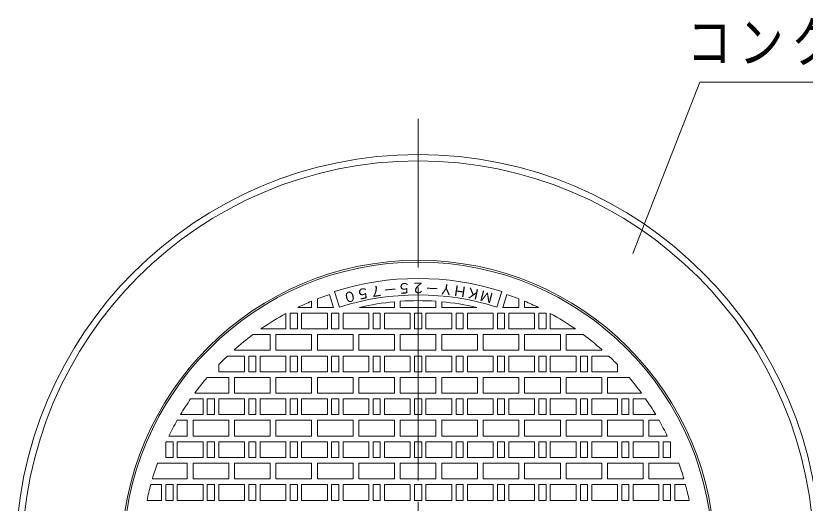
# Model space of a CAD drawing. Units: millimetres at full size, sheet at 1:30; details may follow other scales. Extents: x -5968 to 5968, y -4228 to 4228.
# Drawn here: x 2072 to 3176, y 1885 to 2568 of the extents above; entities that cross this region are included whole.
import ezdxf
from ezdxf.enums import TextEntityAlignment as Align

# ---------------------------------------------------------------- set-up
doc = ezdxf.new("R2010")
doc.units = ezdxf.units.MM
doc.header["$LTSCALE"] = 30
doc.linetypes.add('CHAIN2', pattern=[12, 9, -1, 1, -1])
doc.layers.add('0-A_蓋', color=4, linetype='Continuous', lineweight=9)
doc.styles.add('ＭＳ ゴシック', font='')
doc.styles.get('ＭＳ ゴシック').set_extended_font_data('MS Gothic')

msp = doc.modelspace()

# ---------------------------------------------------------------- linework, layer by layer
at = {"layer": '0-A_蓋', "color": 7}
for p, q in [((2935.46, 2234.78), (3029.13, 2474.82)), ((3029.13, 2474.82), (3766.82, 2474.82)), ((2516.41, 2159.38), (2510.71, 2177.46)), ((2524.63, 2159.92), (2517.72, 2181.85)), ((2745.05, 2159.92), (2751.97, 2181.85)), ((2753.27, 2159.38), (2758.97, 2177.46)), ((2485.84, 2159.38), (2485.84, 2168.09)), ((2493.84, 2159.38), (2493.84, 2171.32)), ((2601.84, 2167.36), (2601.84, 2159.38)), ((2609.84, 2159.38), (2609.84, 2168.01)), ((2659.84, 2159.38), (2659.84, 2168.01)), ((2667.84, 2167.36), (2667.84, 2159.38)), ((2775.84, 2159.38), (2775.84, 2171.32)), ((2783.84, 2159.38), (2783.84, 2168.09)), ((2466.45, 2159.38), (2485.84, 2159.38)), ((2493.84, 2159.38), (2516.41, 2159.38)), ((2552.86, 2159.38), (2601.84, 2159.38)), ((2609.84, 2159.38), (2659.84, 2159.38)), ((2667.84, 2159.38), (2716.83, 2159.38)), ((2753.27, 2159.38), (2775.84, 2159.38)), ((2783.84, 2159.38), (2803.23, 2159.38)), ((2449.84, 2150.87), (2449.84, 2129.38)), ((2513.84, 2129.38), (2513.84, 2151.38)), ((2629.84, 2129.38), (2629.84, 2151.38)), ((2629.84, 2151.38), (2639.84, 2151.38)), ((2639.84, 2129.38), (2639.84, 2151.38)), ((2745.84, 2151.38), (2745.84, 2129.38)), ((2755.84, 2151.38), (2745.84, 2151.38)), ((2755.84, 2129.38), (2755.84, 2151.38)), ((2403.68, 2121.38), (2427.84, 2121.38)), ((2449.84, 2129.38), (2414.85, 2129.38)), ((2427.84, 2121.38), (2427.84, 2099.38)), ((2435.84, 2121.38), (2485.84, 2121.38)), ((2435.84, 2099.38), (2435.84, 2121.38)), ((2485.84, 2099.38), (2485.84, 2121.38)), ((2493.84, 2121.38), (2543.84, 2121.38)), ((2493.84, 2099.38), (2493.84, 2121.38)), ((2523.84, 2129.38), (2513.84, 2129.38)), ((2543.84, 2121.38), (2543.84, 2099.38)), ((2551.84, 2121.38), (2601.84, 2121.38)), ((2551.84, 2099.38), (2551.84, 2121.38)), ((2601.84, 2121.38), (2601.84, 2099.38)), ((2609.84, 2121.38), (2659.84, 2121.38)), ((2609.84, 2099.38), (2609.84, 2121.38)), ((2639.84, 2129.38), (2629.84, 2129.38)), ((2659.84, 2099.38), (2659.84, 2121.38)), ((2717.84, 2121.38), (2667.84, 2121.38)), ((2667.84, 2121.38), (2667.84, 2099.38)), ((2717.84, 2099.38), (2717.84, 2121.38)), ((2775.84, 2121.38), (2725.84, 2121.38)), ((2725.84, 2121.38), (2725.84, 2099.38)), ((2745.84, 2129.38), (2755.84, 2129.38)), ((2775.84, 2099.38), (2775.84, 2121.38)), ((2783.84, 2121.38), (2833.84, 2121.38)), ((2783.84, 2099.38), (2783.84, 2121.38)), ((2833.84, 2099.38), (2833.84, 2121.38)), ((2841.84, 2121.38), (2841.84, 2099.38)), ((2866, 2121.38), (2841.84, 2121.38)), ((2377.84, 2099.38), (2377.84, 2100.39)), ((2377.84, 2099.38), (2427.84, 2099.38)), ((2435.84, 2099.38), (2485.84, 2099.38)), ((2493.84, 2099.38), (2543.84, 2099.38)), ((2551.84, 2099.38), (2601.84, 2099.38)), ((2609.84, 2099.38), (2659.84, 2099.38)), ((2667.84, 2099.38), (2717.84, 2099.38)), ((2725.84, 2099.38), (2775.84, 2099.38)), ((2783.84, 2099.38), (2833.84, 2099.38)), ((2841.84, 2099.38), (2891.84, 2099.38)), ((2891.84, 2099.38), (2891.84, 2100.39)), ((2368.02, 2091.38), (2391.84, 2091.38)), ((2629.84, 2069.38), (2629.84, 2091.38)), ((2629.84, 2091.38), (2639.84, 2091.38)), ((2639.84, 2069.38), (2639.84, 2091.38)), ((2901.67, 2091.38), (2877.84, 2091.38)), ((2355.84, 2069.38), (2355.84, 2079.3)), ((2913.84, 2069.38), (2913.84, 2079.3)), ((2639.84, 2069.38), (2629.84, 2069.38)), ((2339.62, 2061.38), (2369.84, 2061.38)), ((2369.84, 2061.38), (2369.84, 2039.38)), ((2377.84, 2061.38), (2427.84, 2061.38)), ((2377.84, 2039.38), (2377.84, 2061.38)), ((2427.84, 2061.38), (2427.84, 2039.38)), ((2435.84, 2061.38), (2485.84, 2061.38)), ((2435.84, 2039.38), (2435.84, 2061.38)), ((2485.84, 2039.38), (2485.84, 2061.38)), ((2493.84, 2061.38), (2543.84, 2061.38)), ((2493.84, 2039.38), (2493.84, 2061.38)), ((2543.84, 2061.38), (2543.84, 2039.38)), ((2551.84, 2061.38), (2601.84, 2061.38)), ((2551.84, 2039.38), (2551.84, 2061.38)), ((2601.84, 2061.38), (2601.84, 2039.38)), ((2609.84, 2061.38), (2659.84, 2061.38)), ((2609.84, 2039.38), (2609.84, 2061.38)), ((2659.84, 2039.38), (2659.84, 2061.38)), ((2717.84, 2061.38), (2667.84, 2061.38)), ((2667.84, 2061.38), (2667.84, 2039.38)), ((2717.84, 2039.38), (2717.84, 2061.38)), ((2775.84, 2061.38), (2725.84, 2061.38)), ((2725.84, 2061.38), (2725.84, 2039.38)), ((2775.84, 2039.38), (2775.84, 2061.38)), ((2783.84, 2061.38), (2833.84, 2061.38)), ((2783.84, 2039.38), (2783.84, 2061.38)), ((2833.84, 2039.38), (2833.84, 2061.38)), ((2891.84, 2061.38), (2841.84, 2061.38)), ((2841.84, 2061.38), (2841.84, 2039.38)), ((2891.84, 2039.38), (2891.84, 2061.38)), ((2899.84, 2061.38), (2899.84, 2039.38)), ((2930.06, 2061.38), (2899.84, 2061.38)), ((2322.25, 2039.38), (2369.84, 2039.38)), ((2377.84, 2039.38), (2427.84, 2039.38)), ((2435.84, 2039.38), (2485.84, 2039.38)), ((2493.84, 2039.38), (2543.84, 2039.38)), ((2551.84, 2039.38), (2601.84, 2039.38)), ((2609.84, 2039.38), (2659.84, 2039.38)), ((2667.84, 2039.38), (2717.84, 2039.38)), ((2725.84, 2039.38), (2775.84, 2039.38)), ((2783.84, 2039.38), (2833.84, 2039.38)), ((2841.84, 2039.38), (2891.84, 2039.38)), ((2899.84, 2039.38), (2947.44, 2039.38)), ((2316.54, 2031.38), (2333.84, 2031.38)), ((2333.84, 2031.38), (2333.84, 2009.38)), ((2339.84, 2031.38), (2349.84, 2031.38)), ((2339.84, 2009.38), (2339.84, 2031.38)), ((2349.84, 2031.38), (2349.84, 2009.38)), ((2629.84, 2009.38), (2629.84, 2031.38)), ((2629.84, 2031.38), (2639.84, 2031.38)), ((2639.84, 2009.38), (2639.84, 2031.38)), ((2935.84, 2031.38), (2935.84, 2009.38)), ((2953.14, 2031.38), (2935.84, 2031.38)), ((2297.68, 2001.38), (2311.84, 2001.38)), ((2302.34, 2009.38), (2333.84, 2009.38)), ((2311.84, 2001.38), (2311.84, 1979.38)), ((2319.84, 2001.38), (2369.84, 2001.38)), ((2319.84, 1979.38), (2319.84, 2001.38)), ((2349.84, 2009.38), (2339.84, 2009.38)), ((2369.84, 2001.38), (2369.84, 1979.38)), ((2377.84, 2001.38), (2427.84, 2001.38)), ((2377.84, 1979.38), (2377.84, 2001.38)), ((2427.84, 2001.38), (2427.84, 1979.38)), ((2435.84, 2001.38), (2485.84, 2001.38)), ((2435.84, 1979.38), (2435.84, 2001.38)), ((2485.84, 1979.38), (2485.84, 2001.38)), ((2493.84, 2001.38), (2543.84, 2001.38)), ((2493.84, 1979.38), (2493.84, 2001.38)), ((2543.84, 2001.38), (2543.84, 1979.38)), ((2551.84, 2001.38), (2601.84, 2001.38)), ((2551.84, 1979.38), (2551.84, 2001.38)), ((2601.84, 2001.38), (2601.84, 1979.38)), ((2609.84, 2001.38), (2659.84, 2001.38)), ((2609.84, 1979.38), (2609.84, 2001.38)), ((2639.84, 2009.38), (2629.84, 2009.38)), ((2659.84, 1979.38), (2659.84, 2001.38)), ((2717.84, 2001.38), (2667.84, 2001.38)), ((2667.84, 2001.38), (2667.84, 1979.38)), ((2717.84, 1979.38), (2717.84, 2001.38)), ((2775.84, 2001.38), (2725.84, 2001.38)), ((2725.84, 2001.38), (2725.84, 1979.38)), ((2775.84, 1979.38), (2775.84, 2001.38)), ((2783.84, 2001.38), (2833.84, 2001.38)), ((2783.84, 1979.38), (2783.84, 2001.38)), ((2833.84, 1979.38), (2833.84, 2001.38)), ((2891.84, 2001.38), (2841.84, 2001.38)), ((2841.84, 2001.38), (2841.84, 1979.38)), ((2891.84, 1979.38), (2891.84, 2001.38)), ((2967.34, 2009.38), (2935.84, 2009.38)), ((2949.84, 1979.38), (2949.84, 2001.38)), ((2957.84, 2001.38), (2957.84, 1979.38)), ((2972, 2001.38), (2957.84, 2001.38)), ((2286.14, 1979.38), (2311.84, 1979.38)), ((2319.84, 1979.38), (2369.84, 1979.38)), ((2377.84, 1979.38), (2427.84, 1979.38)), ((2435.84, 1979.38), (2485.84, 1979.38)), ((2493.84, 1979.38), (2543.84, 1979.38)), ((2551.84, 1979.38), (2601.84, 1979.38)), ((2609.84, 1979.38), (2659.84, 1979.38)), ((2667.84, 1979.38), (2717.84, 1979.38)), ((2725.84, 1979.38), (2775.84, 1979.38)), ((2783.84, 1979.38), (2833.84, 1979.38)), ((2841.84, 1979.38), (2891.84, 1979.38)), ((2899.84, 1979.38), (2949.84, 1979.38)), ((2957.84, 1979.38), (2983.55, 1979.38)), ((2281.84, 1949.38), (2281.84, 1970.22)), ((2282.37, 1971.38), (2291.84, 1971.38)), ((2339.84, 1971.38), (2349.84, 1971.38)), ((2339.84, 1949.38), (2339.84, 1971.38)), ((2349.84, 1971.38), (2349.84, 1949.38)), ((2629.84, 1949.38), (2629.84, 1971.38)), ((2629.84, 1971.38), (2639.84, 1971.38)), ((2639.84, 1949.38), (2639.84, 1971.38)), ((2987.31, 1971.38), (2977.84, 1971.38)), ((2987.84, 1949.38), (2987.84, 1970.22)), ((2297.84, 1949.38), (2333.84, 1949.38)), ((2349.84, 1949.38), (2339.84, 1949.38)), ((2639.84, 1949.38), (2629.84, 1949.38)), ((2971.84, 1949.38), (2935.84, 1949.38)), ((2270.16, 1941.38), (2311.84, 1941.38)), ((2311.84, 1941.38), (2311.84, 1919.38)), ((2319.84, 1941.38), (2369.84, 1941.38)), ((2319.84, 1919.38), (2319.84, 1941.38)), ((2369.84, 1941.38), (2369.84, 1919.38)), ((2377.84, 1941.38), (2427.84, 1941.38)), ((2377.84, 1919.38), (2377.84, 1941.38)), ((2427.84, 1941.38), (2427.84, 1919.38)), ((2435.84, 1941.38), (2485.84, 1941.38)), ((2435.84, 1919.38), (2435.84, 1941.38)), ((2485.84, 1919.38), (2485.84, 1941.38)), ((2493.84, 1941.38), (2543.84, 1941.38)), ((2493.84, 1919.38), (2493.84, 1941.38)), ((2543.84, 1941.38), (2543.84, 1919.38)), ((2551.84, 1941.38), (2601.84, 1941.38)), ((2551.84, 1919.38), (2551.84, 1941.38)), ((2601.84, 1941.38), (2601.84, 1919.38)), ((2609.84, 1941.38), (2659.84, 1941.38)), ((2609.84, 1919.38), (2609.84, 1941.38)), ((2659.84, 1919.38), (2659.84, 1941.38)), ((2717.84, 1941.38), (2667.84, 1941.38)), ((2667.84, 1941.38), (2667.84, 1919.38)), ((2717.84, 1919.38), (2717.84, 1941.38)), ((2775.84, 1941.38), (2725.84, 1941.38)), ((2725.84, 1941.38), (2725.84, 1919.38)), ((2775.84, 1919.38), (2775.84, 1941.38)), ((2783.84, 1941.38), (2833.84, 1941.38)), ((2783.84, 1919.38), (2783.84, 1941.38)), ((2833.84, 1919.38), (2833.84, 1941.38)), ((2891.84, 1941.38), (2841.84, 1941.38)), ((2841.84, 1941.38), (2841.84, 1919.38)), ((2891.84, 1919.38), (2891.84, 1941.38)), ((2949.84, 1919.38), (2949.84, 1941.38)), ((2957.84, 1941.38), (2957.84, 1919.38)), ((2999.53, 1941.38), (2957.84, 1941.38)), ((2260.74, 1911.38), (2275.84, 1911.38)), ((2262.99, 1919.38), (2311.84, 1919.38)), ((2275.84, 1911.38), (2275.84, 1889.38)), ((2319.84, 1919.38), (2369.84, 1919.38)), ((2339.84, 1911.38), (2349.84, 1911.38)), ((2339.84, 1889.38), (2339.84, 1911.38)), ((2349.84, 1911.38), (2349.84, 1889.38)), ((2377.84, 1919.38), (2427.84, 1919.38)), ((2435.84, 1919.38), (2485.84, 1919.38)), ((2493.84, 1919.38), (2543.84, 1919.38)), ((2551.84, 1919.38), (2601.84, 1919.38)), ((2609.84, 1919.38), (2659.84, 1919.38)), ((2629.84, 1889.38), (2629.84, 1911.38)), ((2629.84, 1911.38), (2639.84, 1911.38)), ((2639.84, 1889.38), (2639.84, 1911.38)), ((2667.84, 1919.38), (2717.84, 1919.38)), ((2725.84, 1919.38), (2775.84, 1919.38)), ((2783.84, 1919.38), (2833.84, 1919.38)), ((2841.84, 1919.38), (2891.84, 1919.38)), ((2899.84, 1919.38), (2949.84, 1919.38)), ((2957.84, 1919.38), (3006.7, 1919.38)), ((2993.84, 1911.38), (2993.84, 1889.38)), ((3008.95, 1911.38), (2993.84, 1911.38)), ((2275.84, 1889.38), (2255.48, 1889.38)), ((2297.84, 1889.38), (2333.84, 1889.38)), ((2349.84, 1889.38), (2339.84, 1889.38)), ((2639.84, 1889.38), (2629.84, 1889.38)), ((2971.84, 1889.38), (2935.84, 1889.38)), ((2993.84, 1889.38), (3014.2, 1889.38))]:
    msp.add_line(p, q, dxfattribs=at)
at = {"layer": '0-A_蓋', "color": 7, "linetype": 'CHAIN2'}
msp.add_line((2634.84, 1197.38), (2634.84, 2423.38), dxfattribs=at)
at = {"layer": '0-A_蓋', "color": 2}
msp.add_line((2634.84, 2215.38), (2634.84, 2343.38), dxfattribs=at)
at = {"layer": '0-A_蓋', "color": 7}
for points in [[(2455.84, 2129.38), (2455.84, 2151.38), (2465.84, 2151.38), (2465.84, 2129.38)], [(2471.84, 2129.38), (2471.84, 2151.38), (2507.84, 2151.38), (2507.84, 2129.38)], [(2529.84, 2129.38), (2529.84, 2151.38), (2565.84, 2151.38), (2565.84, 2129.38)], [(2571.84, 2129.38), (2571.84, 2151.38), (2581.84, 2151.38), (2581.84, 2129.38)], [(2587.84, 2129.38), (2587.84, 2151.38), (2623.84, 2151.38), (2623.84, 2129.38)], [(2681.84, 2129.38), (2681.84, 2151.38), (2645.84, 2151.38), (2645.84, 2129.38)], [(2697.84, 2129.38), (2697.84, 2151.38), (2687.84, 2151.38), (2687.84, 2129.38)], [(2739.84, 2129.38), (2739.84, 2151.38), (2703.84, 2151.38), (2703.84, 2129.38)], [(2797.84, 2129.38), (2797.84, 2151.38), (2761.84, 2151.38), (2761.84, 2129.38)], [(2813.84, 2129.38), (2813.84, 2151.38), (2803.84, 2151.38), (2803.84, 2129.38)], [(2397.84, 2069.38), (2397.84, 2091.38), (2407.84, 2091.38), (2407.84, 2069.38)], [(2413.84, 2069.38), (2413.84, 2091.38), (2449.84, 2091.38), (2449.84, 2069.38)], [(2455.84, 2069.38), (2455.84, 2091.38), (2465.84, 2091.38), (2465.84, 2069.38)], [(2471.84, 2069.38), (2471.84, 2091.38), (2507.84, 2091.38), (2507.84, 2069.38)], [(2513.84, 2069.38), (2513.84, 2091.38), (2523.84, 2091.38), (2523.84, 2069.38)], [(2529.84, 2069.38), (2529.84, 2091.38), (2565.84, 2091.38), (2565.84, 2069.38)], [(2571.84, 2069.38), (2571.84, 2091.38), (2581.84, 2091.38), (2581.84, 2069.38)], [(2587.84, 2069.38), (2587.84, 2091.38), (2623.84, 2091.38), (2623.84, 2069.38)], [(2681.84, 2069.38), (2681.84, 2091.38), (2645.84, 2091.38), (2645.84, 2069.38)], [(2697.84, 2069.38), (2697.84, 2091.38), (2687.84, 2091.38), (2687.84, 2069.38)], [(2739.84, 2069.38), (2739.84, 2091.38), (2703.84, 2091.38), (2703.84, 2069.38)], [(2755.84, 2069.38), (2755.84, 2091.38), (2745.84, 2091.38), (2745.84, 2069.38)], [(2797.84, 2069.38), (2797.84, 2091.38), (2761.84, 2091.38), (2761.84, 2069.38)], [(2813.84, 2069.38), (2813.84, 2091.38), (2803.84, 2091.38), (2803.84, 2069.38)], [(2855.84, 2069.38), (2855.84, 2091.38), (2819.84, 2091.38), (2819.84, 2069.38)], [(2871.84, 2069.38), (2871.84, 2091.38), (2861.84, 2091.38), (2861.84, 2069.38)], [(2355.84, 2009.38), (2355.84, 2031.38), (2391.84, 2031.38), (2391.84, 2009.38)], [(2397.84, 2009.38), (2397.84, 2031.38), (2407.84, 2031.38), (2407.84, 2009.38)], [(2413.84, 2009.38), (2413.84, 2031.38), (2449.84, 2031.38), (2449.84, 2009.38)], [(2455.84, 2009.38), (2455.84, 2031.38), (2465.84, 2031.38), (2465.84, 2009.38)], [(2471.84, 2009.38), (2471.84, 2031.38), (2507.84, 2031.38), (2507.84, 2009.38)], [(2513.84, 2009.38), (2513.84, 2031.38), (2523.84, 2031.38), (2523.84, 2009.38)], [(2529.84, 2009.38), (2529.84, 2031.38), (2565.84, 2031.38), (2565.84, 2009.38)], [(2571.84, 2009.38), (2571.84, 2031.38), (2581.84, 2031.38), (2581.84, 2009.38)], [(2587.84, 2009.38), (2587.84, 2031.38), (2623.84, 2031.38), (2623.84, 2009.38)], [(2681.84, 2009.38), (2681.84, 2031.38), (2645.84, 2031.38), (2645.84, 2009.38)], [(2697.84, 2009.38), (2697.84, 2031.38), (2687.84, 2031.38), (2687.84, 2009.38)], [(2739.84, 2009.38), (2739.84, 2031.38), (2703.84, 2031.38), (2703.84, 2009.38)], [(2755.84, 2009.38), (2755.84, 2031.38), (2745.84, 2031.38), (2745.84, 2009.38)], [(2797.84, 2009.38), (2797.84, 2031.38), (2761.84, 2031.38), (2761.84, 2009.38)], [(2813.84, 2009.38), (2813.84, 2031.38), (2803.84, 2031.38), (2803.84, 2009.38)], [(2855.84, 2009.38), (2855.84, 2031.38), (2819.84, 2031.38), (2819.84, 2009.38)], [(2871.84, 2009.38), (2871.84, 2031.38), (2861.84, 2031.38), (2861.84, 2009.38)], [(2913.84, 2009.38), (2913.84, 2031.38), (2877.84, 2031.38), (2877.84, 2009.38)], [(2929.84, 2009.38), (2929.84, 2031.38), (2919.84, 2031.38), (2919.84, 2009.38)], [(2355.84, 1949.38), (2355.84, 1971.38), (2391.84, 1971.38), (2391.84, 1949.38)], [(2397.84, 1949.38), (2397.84, 1971.38), (2407.84, 1971.38), (2407.84, 1949.38)], [(2413.84, 1949.38), (2413.84, 1971.38), (2449.84, 1971.38), (2449.84, 1949.38)], [(2455.84, 1949.38), (2455.84, 1971.38), (2465.84, 1971.38), (2465.84, 1949.38)], [(2471.84, 1949.38), (2471.84, 1971.38), (2507.84, 1971.38), (2507.84, 1949.38)], [(2513.84, 1949.38), (2513.84, 1971.38), (2523.84, 1971.38), (2523.84, 1949.38)], [(2529.84, 1949.38), (2529.84, 1971.38), (2565.84, 1971.38), (2565.84, 1949.38)], [(2571.84, 1949.38), (2571.84, 1971.38), (2581.84, 1971.38), (2581.84, 1949.38)], [(2587.84, 1949.38), (2587.84, 1971.38), (2623.84, 1971.38), (2623.84, 1949.38)], [(2681.84, 1949.38), (2681.84, 1971.38), (2645.84, 1971.38), (2645.84, 1949.38)], [(2697.84, 1949.38), (2697.84, 1971.38), (2687.84, 1971.38), (2687.84, 1949.38)], [(2739.84, 1949.38), (2739.84, 1971.38), (2703.84, 1971.38), (2703.84, 1949.38)], [(2755.84, 1949.38), (2755.84, 1971.38), (2745.84, 1971.38), (2745.84, 1949.38)], [(2797.84, 1949.38), (2797.84, 1971.38), (2761.84, 1971.38), (2761.84, 1949.38)], [(2813.84, 1949.38), (2813.84, 1971.38), (2803.84, 1971.38), (2803.84, 1949.38)], [(2855.84, 1949.38), (2855.84, 1971.38), (2819.84, 1971.38), (2819.84, 1949.38)], [(2871.84, 1949.38), (2871.84, 1971.38), (2861.84, 1971.38), (2861.84, 1949.38)], [(2913.84, 1949.38), (2913.84, 1971.38), (2877.84, 1971.38), (2877.84, 1949.38)], [(2929.84, 1949.38), (2929.84, 1971.38), (2919.84, 1971.38), (2919.84, 1949.38)], [(2281.84, 1889.38), (2281.84, 1911.38), (2291.84, 1911.38), (2291.84, 1889.38)], [(2355.84, 1889.38), (2355.84, 1911.38), (2391.84, 1911.38), (2391.84, 1889.38)], [(2397.84, 1889.38), (2397.84, 1911.38), (2407.84, 1911.38), (2407.84, 1889.38)], [(2413.84, 1889.38), (2413.84, 1911.38), (2449.84, 1911.38), (2449.84, 1889.38)], [(2455.84, 1889.38), (2455.84, 1911.38), (2465.84, 1911.38), (2465.84, 1889.38)], [(2471.84, 1889.38), (2471.84, 1911.38), (2507.84, 1911.38), (2507.84, 1889.38)], [(2513.84, 1889.38), (2513.84, 1911.38), (2523.84, 1911.38), (2523.84, 1889.38)], [(2529.84, 1889.38), (2529.84, 1911.38), (2565.84, 1911.38), (2565.84, 1889.38)], [(2571.84, 1889.38), (2571.84, 1911.38), (2581.84, 1911.38), (2581.84, 1889.38)], [(2587.84, 1889.38), (2587.84, 1911.38), (2623.84, 1911.38), (2623.84, 1889.38)], [(2681.84, 1889.38), (2681.84, 1911.38), (2645.84, 1911.38), (2645.84, 1889.38)], [(2697.84, 1889.38), (2697.84, 1911.38), (2687.84, 1911.38), (2687.84, 1889.38)], [(2739.84, 1889.38), (2739.84, 1911.38), (2703.84, 1911.38), (2703.84, 1889.38)], [(2755.84, 1889.38), (2755.84, 1911.38), (2745.84, 1911.38), (2745.84, 1889.38)], [(2797.84, 1889.38), (2797.84, 1911.38), (2761.84, 1911.38), (2761.84, 1889.38)], [(2813.84, 1889.38), (2813.84, 1911.38), (2803.84, 1911.38), (2803.84, 1889.38)], [(2855.84, 1889.38), (2855.84, 1911.38), (2819.84, 1911.38), (2819.84, 1889.38)], [(2871.84, 1889.38), (2871.84, 1911.38), (2861.84, 1911.38), (2861.84, 1889.38)], [(2913.84, 1889.38), (2913.84, 1911.38), (2877.84, 1911.38), (2877.84, 1889.38)], [(2929.84, 1889.38), (2929.84, 1911.38), (2919.84, 1911.38), (2919.84, 1889.38)], [(2987.84, 1889.38), (2987.84, 1911.38), (2977.84, 1911.38), (2977.84, 1889.38)]]:
    msp.add_lwpolyline(points, close=True, dxfattribs=at)
for points in [[(2513.84, 2151.38), (2523.84, 2151.38), (2523.84, 2129.38)], [(2819.84, 2150.87), (2819.84, 2129.38), (2854.83, 2129.38)], [(2391.84, 2091.38), (2391.84, 2069.38), (2355.84, 2069.38)], [(2877.84, 2091.38), (2877.84, 2069.38), (2913.84, 2069.38)], [(2949.84, 2001.38), (2899.84, 2001.38), (2899.84, 1979.38)], [(2291.84, 1971.38), (2291.84, 1949.38), (2281.84, 1949.38)], [(2297.84, 1949.38), (2297.84, 1971.38), (2333.84, 1971.38), (2333.84, 1949.38)], [(2971.84, 1949.38), (2971.84, 1971.38), (2935.84, 1971.38), (2935.84, 1949.38)], [(2977.84, 1971.38), (2977.84, 1949.38), (2987.84, 1949.38)], [(2949.84, 1941.38), (2899.84, 1941.38), (2899.84, 1919.38)], [(2297.84, 1889.38), (2297.84, 1911.38), (2333.84, 1911.38), (2333.84, 1889.38)], [(2971.84, 1889.38), (2971.84, 1911.38), (2935.84, 1911.38), (2935.84, 1889.38)]]:
    msp.add_lwpolyline(points, dxfattribs=at)
at = {"layer": '0-A_蓋', "color": 3}
for radius in [563, 554]:
    msp.add_circle((2634.84, 1810.38), radius, dxfattribs=at)
msp.add_arc((2634.84, 1810.38), 415, 0, 180, dxfattribs=at)
at = {"layer": '0-A_蓋', "color": 7}
for radius, start, end in [(412.5, 0, 180), (389.5, 72.50002, 107.5), (387.5, 108.68297, 111.33813), (366.5, 72.50002, 107.5), (387.5, 68.66187, 71.31703), (387.5, 112.61375, 115.75699), (358.5, 95.28157, 103.21959), (358.5, 86.00127, 93.99873), (358.5, 76.78041, 84.71843), (387.5, 64.24301, 67.38625), (387.5, 118.51701, 124.591), (387.5, 55.409, 61.48296), (387.5, 126.62271, 131.54639), (387.5, 48.45361, 53.37729), (387.5, 133.51765, 136.05449), (387.5, 43.94545, 46.48235), (387.5, 139.62839, 143.77426), (387.5, 36.22574, 40.37161), (387.5, 145.22723, 149.09953), (387.5, 30.90047, 34.77277), (387.5, 150.4684, 154.14282), (387.5, 25.85718, 29.5316), (387.5, 155.45018, 155.63956), (387.5, 24.36044, 24.54982), (387.5, 160.24098, 163.66275), (387.5, 16.33725, 19.75902), (387.5, 164.89162, 168.2366), (387.5, 11.7634, 15.10838)]:
    msp.add_arc((2634.84, 1810.38), radius, start, end, dxfattribs=at)

# ---------------------------------------------------------------- texts
at = {"layer": '0-A_蓋', "color": 7, "style": 'ＭＳ ゴシック'}
for s, rotation, p in [('７', 188.738, (2584.43, 2195.19)), ('５', 182.717, (2624.66, 2198.33)), ('２', 180, (2644.84, 2198.38)), ('Ｙ', 174.265, (2685.18, 2195.27)), ('Ｈ', 171.262, (2705.02, 2192.15)), ('０', 194.635, (2545.96, 2188.18)), ('５', 191.71, (2564.91, 2192.13)), ('－', 185.735, (2604.4, 2197.27)), ('－', 177.283, (2665, 2197.38)), ('Ｋ', 168.29, (2724.36, 2188.07)), ('Ｍ', 165.365, (2743.08, 2183.13))]:
    msp.add_text(s, height=14.66, rotation=rotation, dxfattribs=at).set_placement(p, align=Align.BOTTOM_LEFT)
at = {"layer": '0-A_蓋', "color": 7, "insert": (3010.87, 2496.06), "char_height": 57.15, "attachment_point": 7, "style": 'ＭＳ ゴシック'}
msp.add_mtext('\\T1.17;\\W0.8;コンクリート巻き立て', dxfattribs=at)

doc.saveas('drawing.dxf')
